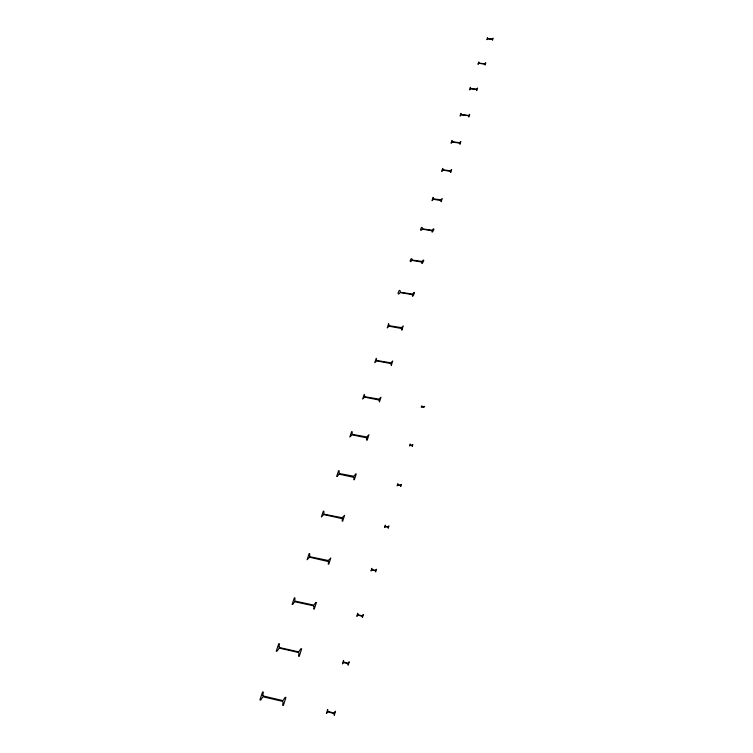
<?xml version="1.0" encoding="UTF-8"?>
<svg xmlns="http://www.w3.org/2000/svg" width="753" height="753" viewBox="0 0 753 753"><rect width="100%" height="100%" fill="white"/><g stroke="black" fill="none" stroke-linecap="round" stroke-linejoin="round"><path stroke-width="1.13" d="M278.977 646.893L279.457 647.533L298.743 651.882L300.927 648.672L301.671 648.832L299.242 656.352L298.499 656.183L298.969 653.105L298.48 652.465L279.184 648.117L276.972 651.317L276.238 651.147L278.732 643.683L279.467 643.853L278.986 646.818M423.704 407.26C426.876 404.568 421.407 409.067 421.878 405.792C420.033 409.124 422.132 405.378 423.704 407.26M461.118 114.437L468.47 115.501L469.684 114.362L468.818 117.035L468.46 115.708L461.354 114.908L460.083 116.047L460.968 113.383L461.118 114.437M459.772 143.145L459.923 144.284L460.845 141.479L459.659 142.665L452.44 141.828L451.988 140.434L451.056 143.239L452.308 142.053L459.772 143.145M262.797 695.301L263.286 695.979L282.949 700.619L285.208 697.259L285.961 697.438L283.363 705.486L282.601 705.307L283.109 702.088L282.61 701.401L262.863 696.76L260.66 700.111L259.907 699.932L262.581 691.941L263.334 692.12L262.797 695.301M412.173 445.682L412.258 446.407L412.842 444.439L412.042 445.183L410.423 444.882L410.225 443.969L409.632 445.936L410.329 445.183L412.173 445.682M400.615 485.685L400.7 486.523L401.349 484.358L400.38 485.233L398.036 484.772L397.791 483.69L397.142 485.854L398.045 484.97L400.615 485.685M388.124 527.382L388.2 528.258L388.915 525.876L387.917 526.799L385.48 526.262L385.291 525.17L384.576 527.542L385.498 526.62L388.124 527.382M375.54 570.83L375.615 571.922L376.406 569.268L375.342 570.36L372.057 569.673L371.794 568.317L370.994 570.972L372.001 569.88L375.54 570.83M450.482 171.355L450.718 172.512L451.696 169.51L450.172 170.743L443.225 169.877L442.708 168.399L441.71 171.402L443.131 170.159L450.482 171.355M362.381 616.312L362.447 617.601L363.37 614.514L362.174 615.785L357.939 614.853L357.722 613.3L356.79 616.387L357.929 615.107L362.381 616.312M432.307 230.794C430.754 235.774 436.787 225.213 432.006 230.192L422.537 228.903C422.038 223.669 418.489 233.675 422.452 229.157L432.307 230.794M440.957 200.562L441.183 201.757L442.237 198.51L440.674 199.79L433.577 198.848L433.107 197.333L432.034 200.571L433.483 199.291L440.957 200.562M348.15 663.845L348.206 665.21L349.241 661.746L348.15 663.073L343.82 662.122L343.49 660.447L342.446 663.901L343.613 662.565L348.15 663.845M422.104 262.129C420.447 267.268 426.782 256.359 421.821 261.413L412.202 260.049C411.627 255.003 408.051 264.981 412.089 260.397L422.104 262.129M412.663 294.752C411.063 300.588 417.576 288.079 412.409 294.046L400.361 292.258C400.003 285.848 395.589 298.075 400.257 292.559L412.663 294.752M401.678 328.543L401.857 330.209L403.25 325.917L401.481 327.64L389.103 325.691L388.642 323.649L387.221 327.922L389 326.209L401.678 328.543M334.21 713.675L334.266 715.35L335.48 711.284L333.937 712.95L327.922 711.5L327.659 709.439L326.425 713.496L327.903 711.82L334.21 713.675M391.052 363.614L391.296 365.431L392.746 360.96L390.788 362.805L376.773 360.499L376.236 358.277L374.749 362.72L376.716 360.885L391.052 363.614M366.918 437.907L366.636 440.081L367.191 440.185L368.961 434.735L366.655 436.928L352.159 434.321L352.178 431.733L351.613 431.638L349.806 437.06L352.056 434.858L366.918 437.907M379.22 400.059L379.456 401.951L380.99 397.217L378.985 399.118L364.791 396.69L364.198 394.346L362.626 399.062L364.631 397.16L379.22 400.059M354.098 477.393L353.788 479.652L354.362 479.765L356.235 473.976L355.67 473.863L353.948 476.263L339.189 473.496L339.151 470.776L338.586 470.672L336.666 476.433L337.231 476.536L338.972 474.145L354.098 477.393M342.483 518.713L342.154 521.085L342.69 521.189L344.582 515.316L342.144 517.735L323.912 514.148L323.865 511.259L323.338 511.155L321.38 516.991L323.771 514.572L342.483 518.713M492.302 39.467L492.434 40.21L493.093 38.187L492.208 39.024L487.925 38.619L487.53 37.65L486.862 39.664L487.803 38.827L492.302 39.467M328.59 561.625L328.233 564.101L328.779 564.213L330.793 557.973L328.289 560.496L309.709 556.674L309.69 553.653L309.154 553.54L307.083 559.743L309.53 557.22L328.59 561.625M484.894 64.146L485.036 65.059L485.798 62.725L484.64 63.732L479.124 63.167L478.739 62.01L477.967 64.334L479.068 63.327L484.894 64.146M314.086 606.419L313.7 609.008L314.255 609.13L316.401 602.504L315.846 602.381L313.822 605.12L294.894 601.045L294.903 597.891L294.348 597.778L292.145 604.358L292.701 604.471L294.668 601.732L313.596 605.807L314.086 606.419M476.555 89.663L476.687 90.605L477.524 88.045L476.404 89.089L470.804 88.487L470.361 87.282L469.524 89.833L470.644 88.798L476.555 89.663"/></g></svg>
